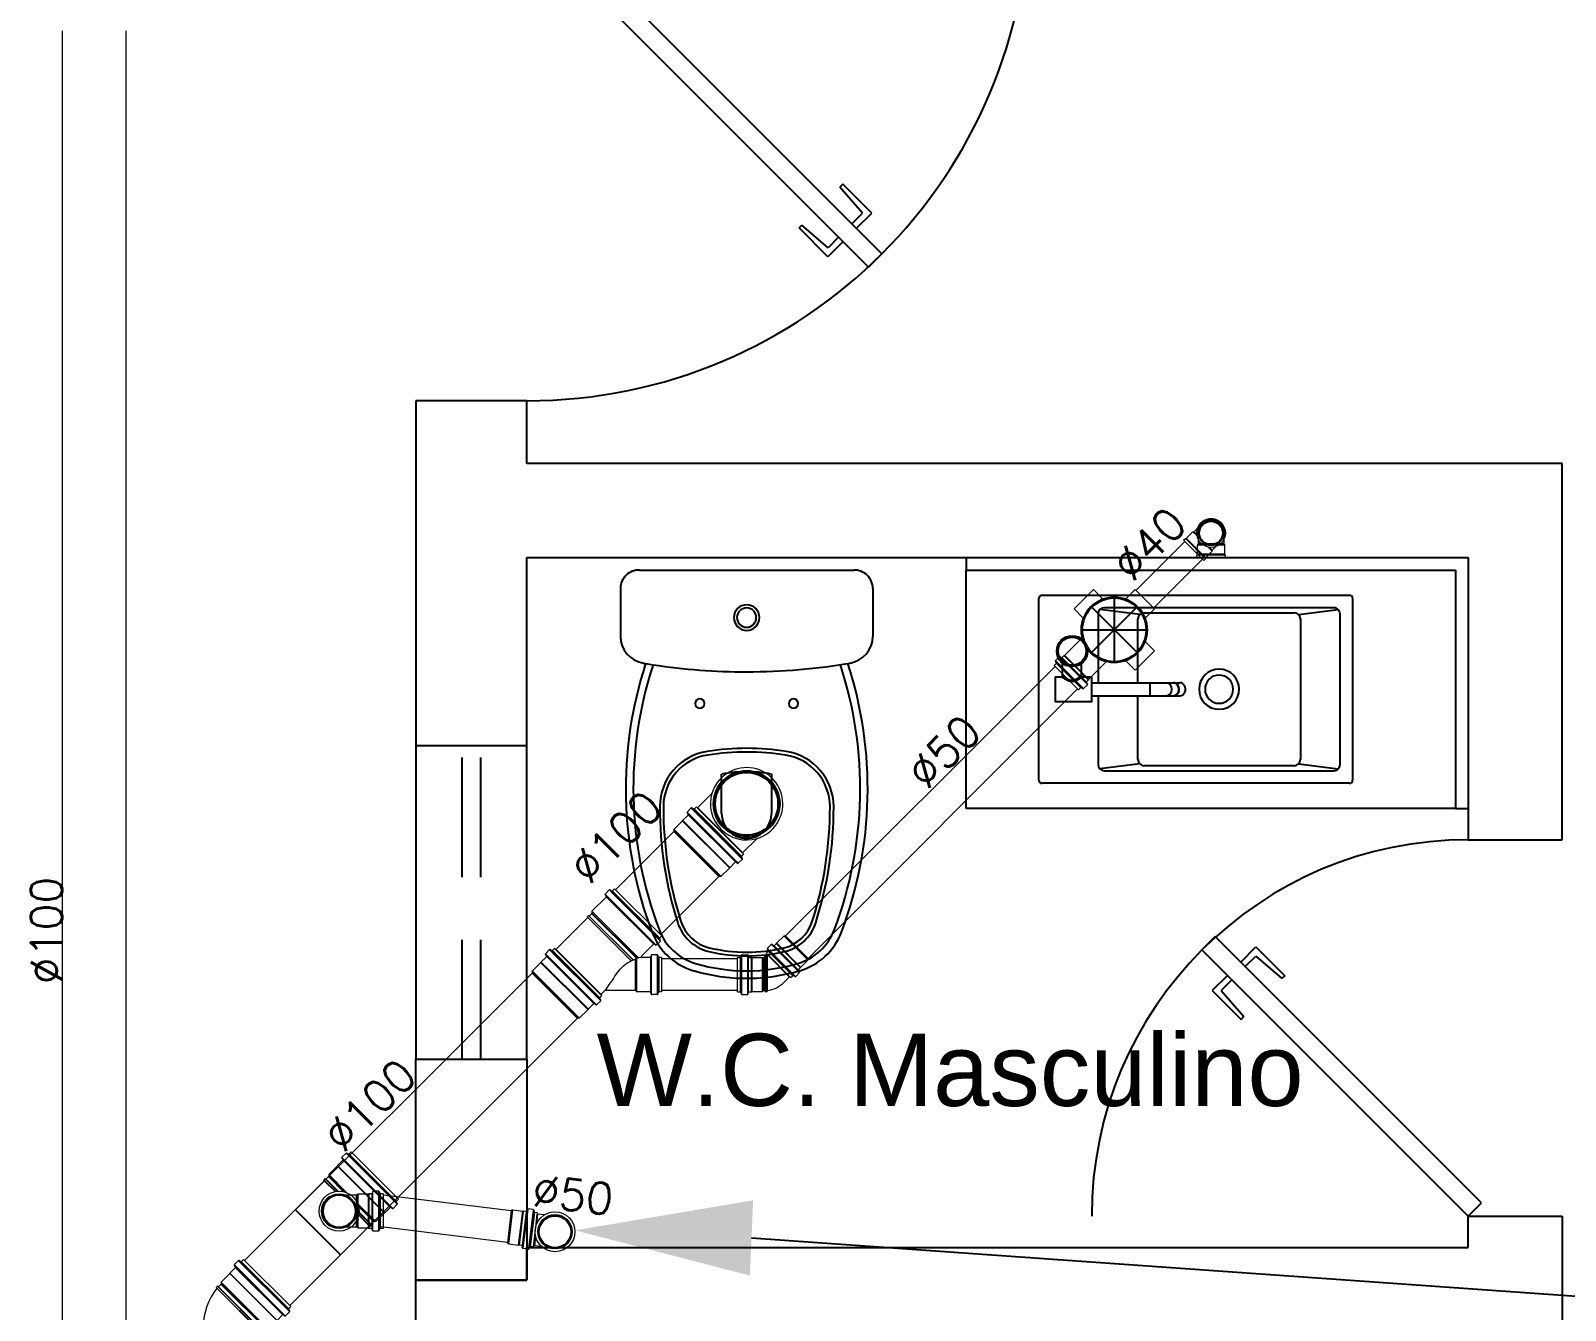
# Model space of a CAD drawing. Header units: millimetres. Extents: x 1573 to 2177, y 1587 to 1932.
# Drawn here: x 1780.19 to 1782.636, y 1899.407 to 1901.447 of the extents above; entities that cross this region are included whole.
import ezdxf
from ezdxf.enums import TextEntityAlignment as Align

# ---------------------------------------------------------------- set-up
doc = ezdxf.new("R2010")
doc.units = ezdxf.units.MM
doc.header["$LTSCALE"] = 0.03
doc.linetypes.add('HIDDEN', pattern=[9.525, 6.35, -3.175])
for name, color, linetype in [('-HIDRO', 8, 'Continuous'), ('A-PEN-C', 4, 'Continuous'), ('Esgoto', 2, 'Continuous'), ('SANITÁRIO', 2, 'Continuous'), ('Texto-Tubos', 7, 'Continuous'), ('Tinterno', 9, 'Continuous')]:
    doc.layers.add(name, color=color, linetype=linetype)
doc.layers.add('TigreCad', color=2, linetype='Continuous', lineweight=13)
doc.styles.add('ARIAL', font='arial.ttf')
doc.styles.add('TCTUBOS-TXT', font='txt.shx')

# ---------------------------------------------------------------- blocks, each defined once
blk = doc.blocks.new('j9n40d')
at = {"layer": 'TigreCad'}
for p, q in [((0, 20.6), (9.8, 20.6)), ((9.8, 20.6), (17.8, 20.6)), ((19, 21.8), (17.8, 20.6)), ((34, 21.8), (19, 21.8)), ((19, -21.8), (19, 21.8)), ((35, 22.8), (34, 21.8)), ((35, 22.8), (35, -22.8)), ((39, 22.8), (35, 22.8)), ((39, 22.8), (39, -22.8)), ((0, -20.6), (9.8, -20.6)), ((9.8, -20.6), (17.8, -20.6)), ((19, -21.8), (17.8, -20.6)), ((34, -21.8), (19, -21.8)), ((35, -22.8), (34, -21.8)), ((39, -22.8), (35, -22.8))]:
    blk.add_line(p, q, dxfattribs=at)
for radius, start, end in [(22.8, 64.6232, 295.3768), (20.6, 90, 270)]:
    blk.add_arc((0, 0), radius, start, end, dxfattribs=at)
at = {"layer": 'Tinterno'}
for p, q in [((17.8, 20.6), (17.8, -20.6)), ((34, 21.8), (34, -21.8))]:
    blk.add_line(p, q, dxfattribs=at)
blk.add_arc((0, 0), 21.8, 70.9009, 289.0991, dxfattribs=at)
blk = doc.blocks.new('j9n40s')
at = {"layer": 'TigreCad'}
for p, q in [((9.8, 20.6), (17.8, 20.6)), ((19, 21.8), (17.8, 20.6)), ((17.8, 20.6), (17.8, 14.3)), ((19, 12.6), (19, 21.8)), ((34, 21.8), (19, 21.8)), ((35, 22.8), (34, 21.8)), ((39, 22.8), (35, 22.8)), ((35, 22.8), (35, -22.8)), ((39, 22.8), (39, -22.8)), ((9.8, -20.6), (17.8, -20.6)), ((17.8, -20.6), (17.8, -14.3)), ((19, -21.8), (17.8, -20.6)), ((19, -12.6), (19, -21.8)), ((34, -21.8), (19, -21.8)), ((35, -22.8), (34, -21.8)), ((39, -22.8), (35, -22.8))]:
    blk.add_line(p, q, dxfattribs=at)
for radius in [22.8, 20]:
    blk.add_circle((0, 0), radius, dxfattribs=at)
at = {"layer": 'Tinterno'}
blk.add_line((34, 21.8), (34, -21.8), dxfattribs=at)
blk.add_circle((0, 0), 18.8, dxfattribs=at)
blk = doc.blocks.new('27120195p')
at = {"layer": 'TigreCad'}
for p, q in [((21.8, 68.8), (-21.8, 68.8)), ((-21.8, 49), (-21.8, 68.8)), ((21.8, 49), (21.8, 68.8)), ((45.3, 27.1), (84.9, 27.1)), ((85.2, 27.3), (84.9, 27.1)), ((89.7, 27.3), (85.2, 27.3)), ((91, 30.9), (90.7, 28.3)), ((100.7, 31.8), (92, 31.8)), ((92, -30.8), (92, 30.8)), ((100.7, 30.8), (100.7, -30.8)), ((101.7, 31.1), (102.5, 28.1)), ((107.8, 27.3), (103.4, 27.3)), ((107.8, -27.4), (107.8, 27.3)), ((-68.8, -21.8), (-68.8, 21.8)), ((-49, 21.8), (-68.8, 21.8)), ((-49, -21.8), (-68.8, -21.8)), ((45.3, -27.2), (84.9, -27.2)), ((85.2, -27.4), (84.9, -27.2)), ((89.7, -27.4), (85.2, -27.4)), ((91, -30.9), (90.7, -28.3)), ((100.7, -31.8), (92, -31.8)), ((101.7, -31.1), (102.5, -28.1)), ((107.8, -27.4), (103.4, -27.4)), ((-21.8, -49), (-21.8, -68.8)), ((21.8, -68.8), (-21.8, -68.8)), ((21.8, -49), (21.8, -68.8))]:
    blk.add_line(p, q, dxfattribs=at)
blk.add_circle((0, 0), 52.8, dxfattribs=at)
for centre, radius, start, end in [((-23.3, 49), 1.5, 295.4103, 0), ((23.3, 49), 1.5, 180, 244.5897), ((89.7, 28.4), 1, 270, 355), ((92, 30.8), 1, 90, 175), ((100.7, 30.8), 1, 15, 90), ((103.4, 28.4), 1, 195, 270), ((-49, 23.3), 1.5, 270, 334.5897), ((-49, -23.3), 1.5, 25.4103, 90), ((-23.3, -49), 1.5, 0, 64.5897), ((23.3, -49), 1.5, 115.4103, 180), ((89.7, -28.4), 1, 5, 90), ((92, -30.8), 1, 185, 270), ((100.7, -30.8), 1, 270, 345), ((103.4, -28.4), 1, 90, 165)]:
    blk.add_arc(centre, radius, start, end, dxfattribs=at)
at = {"layer": 'Tinterno'}
for p, q in [((84.9, 27.1), (84.9, 0)), ((85.2, 27.3), (85.2, 0)), ((90.7, 27.3), (90.7, -27.4)), ((102.7, 27.3), (102.7, -27.4)), ((84.9, -27.2), (84.9, 0)), ((85.2, -27.4), (85.2, 0))]:
    blk.add_line(p, q, dxfattribs=at)
blk.add_circle((0, 0), 50.8, dxfattribs=at)
blk = doc.blocks.new('j4n50p')
at = {"layer": 'TigreCad'}
for p, q in [((3.3, 25.3), (3.4, 26.8)), ((6.3, 26.8), (3.4, 26.8)), ((3.4, 26.8), (3.4, -29.6)), ((6.5, 25.3), (6.3, 26.8)), ((6.3, 26.8), (6.3, -26.7)), ((9.1, 25.3), (6.5, 25.3)), ((10.9, 27.1), (9.1, 25.3)), ((27.7, 27.1), (10.9, 27.1)), ((10.9, 27.1), (10.9, -27.2)), ((27.9, 27.3), (27.7, 27.1)), ((32.5, 27.3), (27.9, 27.3)), ((33.8, 30.9), (33.5, 28.3)), ((34, 30.8), (34, -30.8)), ((43.5, 31.8), (34.8, 31.8)), ((43.5, 30.8), (43.5, -30.8)), ((44.5, 31.1), (45.3, 28.1)), ((50.6, 27.3), (46.2, 27.3)), ((50.6, 27.3), (50.6, -27.4)), ((-23.7, 12.2), (-32.5, 3.4)), ((3.4, -29.6), (3.3, -32.4)), ((6.3, -26.7), (3.4, -29.6)), ((9.1, -26.8), (3.4, -32.5)), ((6.3, -26.7), (6.5, -29.4)), ((10.9, -27.2), (10.5, -26.8)), ((27.7, -27.2), (10.9, -27.2)), ((27.9, -27.4), (27.7, -27.2)), ((32.5, -27.4), (27.9, -27.4)), ((33.8, -30.9), (33.5, -28.3)), ((43.5, -31.8), (34.8, -31.8)), ((44.5, -31.1), (45.3, -28.1)), ((50.6, -27.4), (46.2, -27.4))]:
    blk.add_line(p, q, dxfattribs=at)
for centre, radius, start, end in [((9.5, -21.6), 47.3, 97.6023, 134.5558), ((32.5, 28.3), 1, 270, 355), ((34.8, 30.8), 1, 90, 175), ((43.5, 30.8), 1, 15, 90), ((46.2, 28.3), 1, 195, 270), ((9.8, -27.5), 1, 45, 135), ((32.5, -28.4), 1, 5, 90), ((34.8, -30.8), 1, 185, 270), ((43.5, -30.8), 1, 270, 345), ((46.2, -28.4), 1, 90, 165)]:
    blk.add_arc(centre, radius, start, end, dxfattribs=at)
at = {"layer": 'Tinterno'}
for p, q in [((3.3, 25.3), (3.3, -32.4)), ((6.5, 25.3), (6.5, -29.4)), ((9.1, 25.3), (9.1, -26.8)), ((27.7, 27.1), (27.7, -27.2)), ((27.9, 27.3), (27.9, -27.4)), ((33.5, 27.3), (33.5, -27.4)), ((45.5, 27.3), (45.5, -27.4)), ((3.4, -32.5), (-32.5, 3.4))]:
    blk.add_line(p, q, dxfattribs=at)
blk = doc.blocks.new('j9n100s')
at = {"layer": 'TigreCad'}
for p, q in [((27.3, 50.8), (60, 50.8)), ((27.3, -50.8), (60, -50.8))]:
    blk.add_line(p, q, dxfattribs=at)
blk.add_circle((0, 0), 53.2, dxfattribs=at)
for start, end in [(61.785, 298.215), (298.215, 61.785)]:
    blk.add_arc((0, 0), 57.7, start, end, dxfattribs=at)
at = {"layer": 'Tinterno'}
blk.add_line((60, -50.8), (60, 50.8), dxfattribs=at)
blk.add_circle((0, 0), 51, dxfattribs=at)
blk = doc.blocks.new('26277469p')
at = {"layer": 'TigreCad'}
for p, q in [((78, 50.8), (6, 50.8)), ((78, 50.8), (78.1, 52.3)), ((78, -46.9), (78, 50.8)), ((78.1, -46.9), (78.1, 52.3)), ((81.1, 52.3), (78.1, 52.3)), ((81.1, -47.9), (81.1, 52.3)), ((81.2, 50.8), (81.1, 52.3)), ((81.2, -48), (81.2, 50.8)), ((87.4, 50.8), (81.2, 50.8)), ((89.8, 53.2), (87.4, 50.8)), ((89.8, -51.8), (89.8, 53.2)), ((121.7, 53.2), (89.8, 53.2)), ((122.9, 56.7), (122.7, 54.2)), ((133.3, 57.6), (123.9, 57.6)), ((123.9, 56.6), (123.9, -56.7)), ((133.3, 56.6), (133.3, -56.7)), ((134.3, 56.9), (135.1, 54)), ((140.5, 53.2), (136.1, 53.2)), ((140.5, 53.2), (140.5, -53.3)), ((14.9, -50.8), (6, -50.8)), ((49.6, -85.4), (14.9, -50.8)), ((49.6, -88.3), (87.3, -50.5)), ((106.9, -63.4), (63.4, -106.9)), ((113.6, -70.1), (70.1, -113.6)), ((103.4, -64.8), (93.6, -55)), ((121.7, -53.3), (94.3, -53.3)), ((106.8, -63.1), (104.8, -64.8)), ((114.4, -69.4), (108.2, -63.2)), ((114.5, -70.6), (113, -73.3)), ((122.9, -56.7), (122.7, -54.2)), ((133.3, -57.7), (123.9, -57.7)), ((134.3, -56.9), (135.1, -54)), ((140.5, -53.3), (136.1, -53.3)), ((49.6, -88.3), (49.6, -85.4)), ((64.8, -103.4), (49.6, -88.3)), ((116.2, -77.5), (77.5, -116.2)), ((116.2, -77.5), (113.1, -74.5)), ((63.1, -106.8), (64.8, -104.8)), ((69.4, -114.4), (63.2, -108.2)), ((70.6, -114.5), (73.3, -113)), ((77.5, -116.2), (74.5, -113.1))]:
    blk.add_line(p, q, dxfattribs=at)
blk.add_lwpolyline([(15.8, -51.2, -0.013476), (38.9, -47.1, -0.106485), (67.2, -44.2, -0.09207), (93.5, -53.8, -0.112954)], format="xyb", dxfattribs=at)
for centre, start, end in [((121.7, 54.2), 270, 355), ((123.9, 56.6), 90, 175), ((133.3, 56.6), 15, 90), ((136.1, 54.2), 195, 270), ((14.9, -51.8), 34.2682, 90), ((94.3, -54.3), 90, 225), ((104.1, -64.1), 225, 310), ((107.4, -63.9), 45, 130), ((113.8, -73.8), 150, 225), ((113.6, -70.1), 330, 45), ((121.7, -54.3), 5, 90), ((123.9, -56.7), 185, 270), ((133.3, -56.7), 270, 345), ((136.1, -54.3), 90, 165), ((63.9, -107.4), 140, 225), ((64.1, -104.1), 320, 45), ((70.1, -113.6), 225, 300), ((73.8, -113.8), 45, 120)]:
    blk.add_arc(centre, 1, start, end, dxfattribs=at)
at = {"layer": 'Tinterno'}
for p, q in [((6, 50.8), (6, -50.8)), ((87.4, -50.6), (87.4, 50.8)), ((122.6, 53.2), (122.6, -53.3)), ((135.3, 53.2), (135.3, -53.3)), ((85.3, -49.6), (49.6, -85.4)), ((104.1, -65.4), (65.4, -104.1)), ((112.6, -73.9), (73.9, -112.6))]:
    blk.add_line(p, q, dxfattribs=at)
blk = doc.blocks.new('11031030p')
at = {"layer": 'TigreCad'}
for p, q in [((0, -53.3), (0, 53.2)), ((0, 53.2), (4.4, 53.2)), ((6.2, 56.9), (5.4, 54)), ((7.2, 57.6), (16.6, 57.6)), ((7.2, -56.7), (7.2, 56.6)), ((16.6, -56.7), (16.6, 56.6)), ((17.6, 56.7), (17.8, 54.2)), ((18.8, 53.2), (30.9, 53.2)), ((30.9, 53.2), (31.2, 53)), ((50.9, 53), (31.2, 53)), ((50.9, 53), (53.1, 50.8)), ((53.1, -50.8), (53.1, 50.8)), ((0, -53.3), (4.4, -53.3)), ((6.2, -56.9), (5.4, -54)), ((7.2, -57.7), (16.6, -57.7)), ((17.6, -56.7), (17.8, -54.2)), ((18.8, -53.3), (30.9, -53.3)), ((30.9, -53.3), (31.2, -53)), ((31.2, -53), (50.9, -53)), ((50.9, -53), (53.1, -50.8))]:
    blk.add_line(p, q, dxfattribs=at)
for centre, start, end in [((4.4, 54.2), 270, 345), ((7.2, 56.6), 90, 165), ((16.6, 56.6), 5, 90), ((18.8, 54.2), 185, 270), ((4.4, -54.2), 15, 90), ((7.2, -56.7), 195, 270), ((16.6, -56.7), 270, 355), ((18.8, -54.2), 90, 175)]:
    blk.add_arc(centre, 1, start, end, dxfattribs=at)
at = {"layer": 'Tinterno'}
for p, q in [((5.2, -53.3), (5.2, 53.2)), ((17.9, -53.3), (17.9, 53.2)), ((30.9, 53.2), (30.9, -53.3)), ((31.2, 53), (31.2, -53)), ((50.9, 53), (50.9, -53))]:
    blk.add_line(p, q, dxfattribs=at)
blk = doc.blocks.new('11030602p')
at = {"layer": 'TigreCad'}
for p, q in [((0, 27.3), (4.4, 27.3)), ((0, -27.3), (0, 27.3)), ((6.1, 31.1), (5.3, 28.1)), ((7.1, 31.8), (15.8, 31.8)), ((7.1, -30.8), (7.1, 30.8)), ((15.8, -30.8), (15.8, 30.8)), ((16.8, 30.9), (17.1, 28.3)), ((18.1, 27.3), (22.7, 27.3)), ((22.7, 27.3), (23, 27.1)), ((39.7, 27.1), (23, 27.1)), ((39.7, 27.1), (41.5, 25.3)), ((41.5, -25.4), (41.5, 25.3)), ((0, -27.3), (4.4, -27.3)), ((6.1, -31.1), (5.3, -28.1)), ((7.1, -31.8), (15.8, -31.8)), ((16.8, -30.9), (17.1, -28.3)), ((18.1, -27.3), (22.7, -27.3)), ((22.7, -27.3), (23, -27.1)), ((39.7, -27.1), (23, -27.1)), ((39.7, -27.1), (41.5, -25.4))]:
    blk.add_line(p, q, dxfattribs=at)
for centre, start, end in [((4.4, 28.4), 270, 345), ((7.1, 30.8), 90, 165), ((15.8, 30.8), 5, 90), ((18.1, 28.4), 185, 270), ((4.4, -28.3), 15, 90), ((7.1, -30.8), 195, 270), ((15.8, -30.8), 270, 355), ((18.1, -28.3), 90, 175)]:
    blk.add_arc(centre, 1, start, end, dxfattribs=at)
at = {"layer": 'Tinterno'}
for p, q in [((5.1, -27.3), (5.1, 27.3)), ((17.1, -27.3), (17.1, 27.3)), ((22.7, 27.3), (22.7, -27.3)), ((23, -27.1), (23, 27.1)), ((39.7, 27.1), (39.7, -27.1))]:
    blk.add_line(p, q, dxfattribs=at)
blk = doc.blocks.new('j4n100p')
at = {"layer": 'TigreCad'}
for p, q in [((9.8, 50.8), (9.9, 52.3)), ((9.8, 50.8), (9.8, 0)), ((12.9, 52.3), (9.9, 52.3)), ((9.9, 52.3), (9.9, 0)), ((13, 50.8), (12.9, 52.3)), ((12.9, 52.3), (12.9, 0)), ((19.2, 50.8), (13, 50.8)), ((13, 50.8), (13, 0)), ((21.4, 53), (19.2, 50.8)), ((41.1, 53), (21.4, 53)), ((21.4, 53), (21.4, -53)), ((41.4, 53.2), (41.1, 53)), ((41.1, 53), (41.1, -53)), ((53.5, 53.2), (41.4, 53.2)), ((41.4, 53.2), (41.4, -53.3)), ((54.7, 56.7), (54.5, 54.2)), ((65.1, 57.7), (55.7, 57.7)), ((55.7, 56.7), (55.7, -56.6)), ((65.1, 56.7), (65.1, -56.6)), ((66.1, 56.9), (66.9, 54)), ((72.3, 53.2), (67.9, 53.2)), ((72.3, 53.2), (72.3, -53.3)), ((-48.8, 23.1), (-58.1, 13.7)), ((9.8, -54.2), (9.8, 0)), ((13, -56), (13, 0)), ((19.1, -52.8), (13.7, -58.1)), ((21.4, -53), (21.2, -52.8)), ((41.1, -53), (21.4, -53)), ((41.4, -53.3), (41.1, -53)), ((53.5, -53.3), (41.4, -53.3)), ((54.7, -56.7), (54.5, -54.2)), ((65.1, -57.6), (55.7, -57.6)), ((66.1, -56.9), (66.9, -54)), ((72.3, -53.3), (67.9, -53.3))]:
    blk.add_line(p, q, dxfattribs=at)
for centre, radius, start, end in [((20.1, -45.8), 97.2, 96.0987, 135), ((53.5, 54.2), 1, 270, 355), ((55.7, 56.7), 1, 90, 175), ((65.1, 56.7), 1, 15, 90), ((67.9, 54.2), 1, 195, 270), ((20.1, -53.8), 1.5, 45, 135), ((53.5, -54.2), 1, 5, 90), ((55.7, -56.6), 1, 185, 270), ((65.1, -56.6), 1, 270, 345), ((67.9, -54.2), 1, 90, 165)]:
    blk.add_arc(centre, radius, start, end, dxfattribs=at)
at = {"layer": 'Tinterno'}
for p, q in [((19.2, 50.8), (19.2, -52.7)), ((54.4, 53.2), (54.4, -53.3)), ((67.1, 53.2), (67.1, -53.3)), ((13.7, -58.1), (-58.1, 13.7)), ((9.9, -54.3), (9.9, 0)), ((12.9, -53.3), (12.9, 0))]:
    blk.add_line(p, q, dxfattribs=at)
blk = doc.blocks.new('trn1050s')
at = {"layer": 'TigreCad'}
for p, q in [((-80.4, -53.3), (-80.4, 53.3)), ((-80.4, 53.3), (-76, 53.3)), ((-74.2, 56.9), (-75, 54)), ((-73.2, 57.7), (-63.8, 57.7)), ((-73.2, -56.6), (-73.2, 56.7)), ((-63.8, -56.6), (-63.8, 56.7)), ((-62.8, 56.7), (-62.6, 54.2)), ((-61.6, 53.3), (-49.5, 53.3)), ((-49.5, -53.3), (-49.5, 53.3)), ((-49.5, 53.3), (-49.2, 53)), ((-49.2, 53), (-29.5, 53)), ((-29.5, 53), (-29.5, 11.9)), ((-29.5, 53), (-27.3, 50.8)), ((-27.3, 50.8), (-21.1, 50.8)), ((-21.1, 50.8), (-21, 52.3)), ((-21, 52.3), (-21, 23.9)), ((-21, 52.3), (-18, 52.3)), ((-18, 52.3), (-18, 26.2)), ((-17.9, 50.8), (-18, 52.3)), ((-17.9, 50.8), (47.6, 50.8)), ((-29.5, -53), (-29.5, -11.9)), ((-21, -52.3), (-21, -23.9)), ((-18, -52.3), (-18, -26.2)), ((-80.4, -53.3), (-76, -53.3)), ((-74.2, -56.9), (-75, -54)), ((-73.2, -57.6), (-63.8, -57.6)), ((-62.8, -56.7), (-62.6, -54.2)), ((-61.6, -53.3), (-49.5, -53.3)), ((-49.5, -53.3), (-49.2, -53)), ((-49.2, -53), (-29.5, -53)), ((-29.5, -53), (-27.3, -50.8)), ((-27.3, -50.8), (-21.1, -50.8)), ((-21.1, -50.8), (-21, -52.3)), ((-21, -52.3), (-18, -52.3)), ((-17.9, -50.8), (-18, -52.3)), ((-17.9, -50.8), (47.6, -50.8))]:
    blk.add_line(p, q, dxfattribs=at)
for radius in [31.8, 25.6]:
    blk.add_circle((0, 0), radius, dxfattribs=at)
for centre, start, end in [((-76, 54.2), 270, 345), ((-73.2, 56.7), 90, 165), ((-63.8, 56.7), 5, 90), ((-61.6, 54.2), 185, 270), ((-76, -54.2), 15, 90), ((-73.2, -56.6), 195, 270), ((-63.8, -56.6), 270, 355), ((-61.6, -54.2), 90, 175)]:
    blk.add_arc(centre, 1, start, end, dxfattribs=at)
at = {"layer": 'Tinterno'}
for p, q in [((-75.2, -53.3), (-75.2, 53.3)), ((-62.5, -53.3), (-62.5, 53.3)), ((-49.2, -53), (-49.2, 53)), ((-27.3, 50.8), (-27.3, 16.3)), ((-21.1, 50.8), (-21.1, 23.8)), ((-17.9, 50.8), (-17.9, 26.3)), ((47.6, -50.8), (47.6, 50.8)), ((-27.3, -50.8), (-27.3, -16.3)), ((-21.1, -50.8), (-21.1, -23.8)), ((-17.9, -50.8), (-17.9, -26.3))]:
    blk.add_line(p, q, dxfattribs=at)
blk.add_circle((0, 0), 27.3, dxfattribs=at)
blk = doc.blocks.new('j9n50s')
at = {"layer": 'TigreCad'}
for p, q in [((19.2, 25.4), (30.3, 25.4)), ((19.2, -25.4), (30.3, -25.4))]:
    blk.add_line(p, q, dxfattribs=at)
for radius in [31.8, 27.4]:
    blk.add_circle((0, 0), radius, dxfattribs=at)
at = {"layer": 'Tinterno'}
for p, q in [((30.3, 25.4), (30.3, 9.7)), ((30.3, -9.7), (30.3, -25.4))]:
    blk.add_line(p, q, dxfattribs=at)
blk.add_circle((0, 0), 25.6, dxfattribs=at)
blk = doc.blocks.new('j9n50d')
at = {"layer": 'TigreCad'}
for p, q in [((28.5, 25.4), (0, 25.4)), ((30.3, 27.2), (28.5, 25.4)), ((30.3, -27.1), (30.3, 27.2)), ((47.1, 27.2), (30.3, 27.2)), ((47.3, 27.4), (47.1, 27.2)), ((47.1, -27.1), (47.1, 27.2)), ((51.9, 27.4), (47.3, 27.4)), ((53.2, 30.9), (52.9, 28.3)), ((53.4, 30.8), (53.4, -30.8)), ((62.9, 31.8), (54.2, 31.8)), ((62.9, 30.8), (62.9, -30.8)), ((63.9, 31.1), (64.7, 28.1)), ((70, 27.4), (65.6, 27.4)), ((70, 27.4), (70, -27.4)), ((28.5, -25.3), (0, -25.3)), ((30.3, -27.1), (28.5, -25.3)), ((47.1, -27.1), (30.3, -27.1)), ((47.3, -27.4), (47.1, -27.1)), ((51.9, -27.4), (47.3, -27.4)), ((53.2, -30.9), (52.9, -28.3)), ((62.9, -31.8), (54.2, -31.8)), ((63.9, -31.1), (64.7, -28.1)), ((70, -27.4), (65.6, -27.4))]:
    blk.add_line(p, q, dxfattribs=at)
for centre, radius, start, end in [((0, 0), 25.4, 90, 270), ((51.9, 28.4), 1, 270, 355), ((54.2, 30.8), 1, 90, 175), ((62.9, 30.8), 1, 15, 90), ((65.6, 28.4), 1, 195, 270), ((51.9, -28.4), 1, 5, 90), ((54.2, -30.8), 1, 185, 270), ((62.9, -30.8), 1, 270, 345), ((65.6, -28.4), 1, 90, 165)]:
    blk.add_arc(centre, radius, start, end, dxfattribs=at)
at = {"layer": 'Tinterno'}
for p, q in [((28.5, -25.3), (28.5, 25.4)), ((47.3, -27.4), (47.3, 27.4)), ((52.9, 27.4), (52.9, -27.4)), ((64.9, 27.4), (64.9, -27.4))]:
    blk.add_line(p, q, dxfattribs=at)

msp = doc.modelspace()

# ---------------------------------------------------------------- linework, layer by layer
at = {"layer": '-HIDRO'}
for p, q in [((1780.9599, 1901.6361), (1781.5256, 1901.0704)), ((1781.5468, 1901.0916), (1780.9811, 1901.6573)), ((1781.4845, 1901.2025), (1781.4798, 1901.1979)), ((1781.5159, 1901.1561), (1781.4798, 1901.1979)), ((1781.5305, 1901.1565), (1781.4845, 1901.2025)), ((1781.4991, 1901.1393), (1781.5159, 1901.1561)), ((1781.5062, 1901.1323), (1781.5305, 1901.1565)), ((1781.4147, 1901.1328), (1781.4193, 1901.1374)), ((1781.4607, 1901.0868), (1781.4147, 1901.1328)), ((1781.4611, 1901.1013), (1781.4193, 1901.1374)), ((1781.485, 1901.111), (1781.4607, 1901.0868)), ((1781.4779, 1901.1181), (1781.4611, 1901.1013)), ((1781.5256, 1901.0704), (1781.5468, 1901.0916)), ((1780.9811, 1900.8573), (1780.8041, 1900.8573)), ((1780.8041, 1900.8573), (1780.8041, 1900.3073)), ((1780.9811, 1900.7573), (1780.9811, 1900.8573)), ((1782.6312, 1900.7573), (1780.9811, 1900.7573)), ((1782.6312, 1900.1573), (1782.6312, 1900.7573)), ((1780.9811, 1900.6073), (1782.4812, 1900.6073)), ((1780.9811, 1900.3073), (1780.9811, 1900.6073)), ((1781.6811, 1900.6073), (1781.6811, 1900.5873)), ((1781.6811, 1900.5873), (1782.4612, 1900.5873)), ((1782.4612, 1900.5873), (1782.4612, 1900.2073)), ((1782.4812, 1900.6073), (1782.4812, 1900.1573)), ((1781.1301, 1900.5582), (1781.1301, 1900.4814)), ((1781.5324, 1900.5582), (1781.5324, 1900.4814)), ((1781.7971, 1900.2523), (1781.7971, 1900.5423)), ((1781.8021, 1900.5473), (1782.2921, 1900.5473)), ((1782.2971, 1900.5423), (1782.2971, 1900.2523)), ((1781.8914, 1900.5173), (1781.8914, 1900.4076)), ((1781.9577, 1900.5164), (1781.8943, 1900.5244)), ((1782.2671, 1900.5273), (1781.9014, 1900.5273)), ((1781.9648, 1900.5193), (1782.2038, 1900.5193)), ((1782.2108, 1900.5164), (1782.2742, 1900.5244)), ((1782.2771, 1900.2773), (1782.2771, 1900.5173)), ((1781.9171, 1900.492), (1781.9171, 1900.492)), ((1781.9548, 1900.4076), (1781.9548, 1900.5093)), ((1782.2138, 1900.5093), (1782.2138, 1900.2853)), ((1781.8346, 1900.4196), (1781.8346, 1900.4389)), ((1781.8647, 1900.4189), (1781.8647, 1900.4382)), ((1781.8914, 1900.387), (1781.8914, 1900.2773)), ((1781.9548, 1900.2853), (1781.9548, 1900.387)), ((1780.8041, 1900.3073), (1780.8041, 1899.8073)), ((1780.8041, 1900.3073), (1780.9811, 1900.3073)), ((1780.9811, 1899.8073), (1780.9811, 1900.3073)), ((1781.9577, 1900.2782), (1781.8943, 1900.2702)), ((1781.9014, 1900.2673), (1782.2671, 1900.2673)), ((1782.0843, 1900.2753), (1781.9648, 1900.2753)), ((1782.2038, 1900.2753), (1782.0843, 1900.2753)), ((1782.2108, 1900.2782), (1782.2742, 1900.2702)), ((1781.2914, 1900.1991), (1781.2914, 1900.2617)), ((1781.3709, 1900.2617), (1781.3709, 1900.1991)), ((1782.2921, 1900.2473), (1781.8021, 1900.2473)), ((1782.4612, 1900.2073), (1782.4812, 1900.2073)), ((1782.4812, 1900.1573), (1782.6312, 1900.1573)), ((1782.0781, 1900.0028), (1782.0569, 1899.9816)), ((1782.5024, 1899.5785), (1782.0781, 1900.0028)), ((1782.0569, 1899.9816), (1782.4812, 1899.5573)), ((1782.1187, 1899.9622), (1782.143, 1899.9864)), ((1782.143, 1899.9864), (1782.189, 1899.9404)), ((1782.1258, 1899.9551), (1782.1426, 1899.9719)), ((1782.1426, 1899.9719), (1782.1843, 1899.9358)), ((1782.0975, 1899.9409), (1782.0732, 1899.9167)), ((1782.1046, 1899.9339), (1782.0877, 1899.9171)), ((1782.189, 1899.9404), (1782.1843, 1899.9358)), ((1782.0732, 1899.9167), (1782.1192, 1899.8707)), ((1782.0877, 1899.9171), (1782.1238, 1899.8753)), ((1782.1192, 1899.8707), (1782.1238, 1899.8753)), ((1780.8041, 1899.8073), (1780.9811, 1899.8073)), ((1780.8041, 1899.4553), (1780.8041, 1899.8073)), ((1780.9811, 1899.8073), (1780.9811, 1899.4553)), ((1782.4812, 1899.5573), (1782.5024, 1899.5785)), ((1782.4812, 1899.5073), (1782.4812, 1899.5573)), ((1782.4812, 1899.5573), (1782.6312, 1899.5573)), ((1782.6312, 1899.5573), (1782.6312, 1899.2573)), ((1780.9811, 1899.4553), (1780.9811, 1899.5073)), ((1780.9811, 1899.5073), (1782.4812, 1899.5073)), ((1780.8041, 1898.7692), (1780.8041, 1899.4553)), ((1780.8041, 1899.4553), (1780.9811, 1899.4553)), ((1780.9811, 1899.4553), (1780.8041, 1899.4553))]:
    msp.add_line(p, q, dxfattribs=at)
at = {"layer": '-HIDRO', "ltscale": 0.001155}
msp.add_line((1781.1603, 1900.5873), (1781.5019, 1900.5873), dxfattribs=at)
at = {"layer": '-HIDRO', "linetype": 'Continuous'}
for p, q in [((1781.6811, 1900.2073), (1781.6811, 1900.5873)), ((1782.4612, 1900.2073), (1781.6811, 1900.2073))]:
    msp.add_line(p, q, dxfattribs=at)
at = {"layer": '-HIDRO', "linetype": 'HIDDEN'}
for p, q in [((1780.8776, 1899.8073), (1780.8776, 1900.3073)), ((1780.9076, 1899.8073), (1780.9076, 1900.3073))]:
    msp.add_line(p, q, dxfattribs=at)
at = {"layer": '-HIDRO'}
msp.add_lwpolyline([(1781.8663, 1900.4173), (1781.8807, 1900.4173), (1781.8807, 1900.3773), (1781.8235, 1900.3773), (1781.8235, 1900.4173), (1781.833, 1900.4173), (1781.8341, 1900.4165), (1781.8351, 1900.4158), (1781.836, 1900.4152), (1781.8371, 1900.4146), (1781.8379, 1900.4141), (1781.8387, 1900.4136), (1781.8395, 1900.4131), (1781.84, 1900.4129), (1781.8404, 1900.4127), (1781.8409, 1900.4124), (1781.8414, 1900.4122), (1781.8419, 1900.412), (1781.8424, 1900.4117), (1781.8429, 1900.4115), (1781.8434, 1900.4113), (1781.8439, 1900.4111), (1781.8445, 1900.4109), (1781.845, 1900.4108), (1781.8456, 1900.4106), (1781.8462, 1900.4105), (1781.8467, 1900.4103), (1781.8473, 1900.4102), (1781.8479, 1900.4102), (1781.8485, 1900.4101), (1781.8491, 1900.4101), (1781.8497, 1900.4101), (1781.8504, 1900.4101), (1781.851, 1900.4101), (1781.8516, 1900.4102), (1781.8522, 1900.4103), (1781.8527, 1900.4104), (1781.8533, 1900.4105), (1781.8539, 1900.4106), (1781.8545, 1900.4108), (1781.855, 1900.411), (1781.8555, 1900.4112), (1781.8561, 1900.4114), (1781.8566, 1900.4116), (1781.8571, 1900.4118), (1781.8576, 1900.412), (1781.8581, 1900.4123), (1781.8586, 1900.4125), (1781.859, 1900.4127), (1781.8595, 1900.413), (1781.8603, 1900.4135), (1781.8612, 1900.4139), (1781.862, 1900.4144), (1781.8627, 1900.4149), (1781.8637, 1900.4155), (1781.8643, 1900.4159, 0.006646)], format="xyb", close=True, dxfattribs=at)
for points in [[(1781.833, 1900.4173, 0.414213), (1781.8346, 1900.4189)], [(1781.8647, 1900.4189, -0.006968), (1781.8629, 1900.4174), (1781.8626, 1900.4172), (1781.8617, 1900.4165), (1781.8611, 1900.416), (1781.8604, 1900.4155), (1781.8597, 1900.415), (1781.8589, 1900.4145), (1781.8585, 1900.4142), (1781.8581, 1900.414), (1781.8577, 1900.4137), (1781.8573, 1900.4135), (1781.8568, 1900.4132), (1781.8564, 1900.413), (1781.8559, 1900.4127), (1781.8555, 1900.4125), (1781.855, 1900.4123), (1781.8545, 1900.4121), (1781.854, 1900.4119), (1781.8535, 1900.4117), (1781.853, 1900.4116), (1781.8524, 1900.4114), (1781.8522, 1900.4114), (1781.8519, 1900.4113), (1781.8516, 1900.4113), (1781.8514, 1900.4112), (1781.8511, 1900.4112), (1781.8508, 1900.4111), (1781.8506, 1900.4111), (1781.8503, 1900.4111), (1781.85, 1900.4111), (1781.8497, 1900.4111), (1781.8495, 1900.4111), (1781.8492, 1900.4111), (1781.8489, 1900.4111), (1781.8486, 1900.4111), (1781.8484, 1900.4111), (1781.8481, 1900.4112), (1781.8478, 1900.4112), (1781.8476, 1900.4113), (1781.8473, 1900.4113), (1781.847, 1900.4114), (1781.8465, 1900.4115), (1781.846, 1900.4117), (1781.8455, 1900.4118), (1781.845, 1900.412), (1781.8445, 1900.4122), (1781.844, 1900.4124), (1781.8435, 1900.4127), (1781.8431, 1900.4129), (1781.8426, 1900.4131), (1781.8422, 1900.4134), (1781.8417, 1900.4136), (1781.8413, 1900.4139), (1781.8409, 1900.4141), (1781.8405, 1900.4144), (1781.8401, 1900.4147), (1781.8393, 1900.4152), (1781.8386, 1900.4157), (1781.838, 1900.4162), (1781.8373, 1900.4167), (1781.8365, 1900.4173), (1781.8356, 1900.4181), (1781.8346, 1900.4189), (1781.8346, 1900.4196)], [(1781.8647, 1900.4189, 0.414213), (1781.8663, 1900.4173)]]:
    msp.add_lwpolyline(points, format="xyb", dxfattribs=at)
for points in [[(1781.8807, 1900.4076), (1781.9737, 1900.4076)], [(1781.9737, 1900.4076), (1782.0113, 1900.4076)], [(1781.9737, 1900.4076), (1781.9737, 1900.387)], [(1782.0119, 1900.4076), (1782.0217, 1900.4076)], [(1781.8807, 1900.387), (1781.9737, 1900.387)], [(1781.9737, 1900.387), (1782.0113, 1900.387)], [(1782.0119, 1900.387), (1782.0217, 1900.387)]]:
    msp.add_lwpolyline(points, dxfattribs=at)
for radius in [0.0246, 0.0233, 0.0223]:
    msp.add_circle((1781.8501, 1900.458), radius, dxfattribs=at)
for centre, radius, start, end in [((1780.9811, 1901.6573), 0.8, 270, 0), ((1781.1596, 1900.5578), 0.0295, 88.1732, 179.3223), ((1781.5029, 1900.5578), 0.0295, 0.6777, 91.8268), ((1781.8021, 1900.5423), 0.005, 90, 180), ((1782.2921, 1900.5423), 0.005, 360, 90), ((1781.3312, 1900.5115), 0.0204, 90, 270), ((1781.3312, 1900.5115), 0.0154, 90, 270), ((1781.3312, 1900.5115), 0.0204, 270, 90), ((1781.3312, 1900.5115), 0.0154, 270, 90), ((1781.9014, 1900.5173), 0.01, 90, 180), ((1781.9648, 1900.5093), 0.01, 90, 180), ((1782.2038, 1900.5093), 0.01, 360, 90), ((1782.2671, 1900.5173), 0.01, 44.999, 90), ((1782.2671, 1900.5173), 0.01, 360, 44.999), ((1781.1736, 1900.4818), 0.0435, 180.507, 260.9856), ((1781.4889, 1900.4818), 0.0435, 279.0144, 359.493), ((1781.7846, 1900.2387), 0.646, 162.0021, 200.7354), ((1781.3313, 1901.4135), 0.9885, 260.4176, 260.6181), ((1781.3312, 1901.4136), 0.9885, 260.6253, 261.3253), ((1781.3312, 1901.4136), 0.9885, 269.9988, 279.7895), ((1780.8782, 1900.2387), 0.646, 339.2646, 18.0023), ((1781.7846, 1900.2387), 0.634, 161.8318, 200.7353), ((1781.3312, 1901.4136), 0.9885, 261.3253, 270.0012), ((1780.8782, 1900.2387), 0.634, 339.2646, 18.1722), ((1782.0843, 1900.3973), 0.032, 0, 180), ((1782.0843, 1900.3973), 0.0225, 0, 180), ((1782.0843, 1900.3973), 0.032, 180, 0), ((1782.0843, 1900.3973), 0.0225, 180, 0), ((1781.2566, 1900.3745), 0.00745, 90, 270), ((1781.2566, 1900.3745), 0.00745, 270, 90), ((1781.4057, 1900.3745), 0.00745, 90, 270), ((1781.4057, 1900.3745), 0.00745, 270, 90), ((1781.2822, 1900.2098), 0.0894, 99.0131, 179.8479), ((1781.2821, 1900.2099), 0.0835, 98.8583, 179.6931), ((1781.3314, 1899.8996), 0.4035, 90, 99.0131), ((1781.3314, 1899.8996), 0.3975, 90, 99.0131), ((1781.3314, 1899.8996), 0.4035, 80.9869, 90), ((1781.3314, 1899.8996), 0.3975, 80.9869, 90), ((1781.3806, 1900.2098), 0.0835, 0.1518, 80.9866), ((1781.3806, 1900.2098), 0.0894, 0.1519, 80.9867), ((1781.3312, 1900.067), 0.1988, 90, 101.537), ((1781.3312, 1900.067), 0.1988, 78.463, 90), ((1781.9014, 1900.2773), 0.01, 180, 270), ((1781.9648, 1900.2853), 0.01, 180, 270), ((1782.2038, 1900.2853), 0.01, 270, 360), ((1782.2671, 1900.2773), 0.01, 270, 315.001), ((1782.2671, 1900.2773), 0.01, 315.001, 359.9999), ((1781.8021, 1900.2523), 0.005, 180, 270), ((1782.2921, 1900.2523), 0.005, 270, 360), ((1781.795, 1900.2084), 0.6022, 179.8479, 197.7284), ((1781.7949, 1900.2071), 0.5963, 179.693, 197.5735), ((1781.3312, 1900.1991), 0.0398, 180, 270), ((1781.3312, 1900.1991), 0.0398, 270, 360), ((1780.8678, 1900.2084), 0.5963, 342.2716, 0.152), ((1780.8678, 1900.2084), 0.6022, 342.2715, 0.1519), ((1782.4812, 1899.5573), 0.6, 90, 180), ((1781.2867, 1900.0459), 0.0686, 197.7286, 256.7943), ((1781.2861, 1900.046), 0.0626, 197.5737, 256.4774), ((1781.3761, 1900.0459), 0.0626, 283.2059, 342.2716), ((1781.3761, 1900.0459), 0.0686, 283.2062, 342.2719), ((1781.2752, 1900.0458), 0.1014, 200.7354, 253.5894), ((1781.2752, 1900.0458), 0.0894, 200.7357, 253.5898), ((1781.3875, 1900.0458), 0.0894, 286.4105, 339.2646), ((1781.3875, 1900.0458), 0.1014, 286.4105, 339.2646), ((1781.3314, 1900.2365), 0.2644, 256.7942, 270.0001), ((1781.3314, 1900.2365), 0.2584, 256.5998, 269.9998), ((1781.3314, 1900.2365), 0.2584, 269.9999, 283.2059), ((1781.3314, 1900.2365), 0.2644, 270, 283.2059), ((1781.3314, 1900.2365), 0.3001, 253.5895, 270), ((1781.3314, 1900.2365), 0.2882, 253.5895, 270), ((1781.3314, 1900.2365), 0.2882, 270, 286.4105), ((1781.3314, 1900.2365), 0.3001, 270, 286.4105)]:
    msp.add_arc(centre, radius, start, end, dxfattribs=at)
for centre, major_axis, start_param, end_param in [((1782, 1900.3973), (0, 0.0103), 3.141593, 6.283185), ((1782.0113, 1900.3973), (0, 0.0103), 3.141593, 6.283185), ((1782.0119, 1900.3973), (0, -0.0103), 3.141482, 3.144722), ((1782.0119, 1900.3973), (0, -0.0103), 2.188103, 3.141482), ((1782.0119, 1900.3973), (0, -0.0103), 6.283074, 8.471289), ((1782.0119, 1900.3973), (0, -0.00971), 0.961662, 2.178992), ((1782.0217, 1900.3973), (0, -0.0103), 2.188103, 3.141482), ((1782.0217, 1900.3973), (0, -0.0103), 6.283074, 8.471289), ((1782.0119, 1900.3973), (0, -0.0103), 6.280062, 6.283074)]:
    msp.add_ellipse(centre, major_axis=major_axis, ratio=0.866025, start_param=start_param, end_param=end_param, dxfattribs=at)
at = {"layer": 'A-PEN-C'}
msp.add_line((1781.339, 1899.5224), (1782.7381, 1899.4234), dxfattribs=at)
msp.add_solid([(1781.0576, 1899.5345), (1781.3416, 1899.5824), (1781.3364, 1899.4624)], dxfattribs=at)
at = {"layer": 'Esgoto', "ltscale": 100}
for p, q in [((1781.9171, 1900.542), (1781.9171, 1900.442)), ((1781.9525, 1900.5274), (1781.8818, 1900.4567)), ((1781.8818, 1900.5274), (1781.9525, 1900.4567)), ((1781.8671, 1900.492), (1781.9671, 1900.492))]:
    msp.add_line(p, q, dxfattribs=at)
at = {"layer": 'SANITÁRIO', "ltscale": 100}
msp.add_circle((1781.3312, 1900.2146), 0.05, dxfattribs=at)
at = {"layer": 'TigreCad', "ltscale": 100}
for p, q in [((1780.2402, 1901.4473), (1780.2402, 1898.2566)), ((1780.3418, 1901.4473), (1780.3418, 1898.2566)), ((1782.0297, 1900.6329), (1781.9516, 1900.5548)), ((1782.058, 1900.6046), (1781.9799, 1900.5265)), ((1781.3933, 1900.004), (1781.823, 1900.4337)), ((1781.4291, 1899.9682), (1781.8588, 1900.3979)), ((1781.2153, 1900.1705), (1781.1222, 1900.0775)), ((1781.2871, 1900.0987), (1781.194, 1900.0056)), ((1781.3167, 1899.9675), (1781.1958, 1899.9675)), ((1780.9895, 1899.9448), (1780.5312, 1899.4864)), ((1781.3167, 1899.9168), (1781.1958, 1899.9168)), ((1781.0614, 1899.8729), (1780.603, 1899.4146)), ((1780.9561, 1899.5654), (1780.7517, 1899.5907)), ((1780.9499, 1899.5151), (1780.7486, 1899.54))]:
    msp.add_line(p, q, dxfattribs=at)

# ---------------------------------------------------------------- block references
at = {"layer": 'TigreCad', "ltscale": 100, "yscale": 0.001000117618695, "zscale": 0.001000117618695}
for name, p, xscale, rotation in [('j9n40s', (1782.0714, 1900.6463), 0.001000117618695001, 225), ('j9n40d', (1782.0714, 1900.6463), 0.001000117618695, 270), ('27120195p', (1781.9171, 1900.492), 0.001000117618695, 224.999999999813), ('j9n100s', (1781.3312, 1900.2146), 0.001000117618695, 224.9999999999117), ('11031030p', (1781.2888, 1900.1722), 0.001000117618695, 224.9999999999501), ('26277469p', (1781.0588, 1899.9422), 0.001000117618695, 44.99999999999999), ('11030602p', (1781.3819, 1899.9567), 0.001000117618695, 44.99999999992905), ('11031030p', (1781.063, 1899.9464), 0.001000117618695001, 225), ('j4n50p', (1781.3673, 1899.9422), 0.001000117618695, 180), ('trn1050s', (1780.6817, 1899.5651), 0.001000117618695, 224.9999999998468), ('11030602p', (1780.9942, 1899.5352), 0.001000117618695, 172.9622759258115), ('j9n50s', (1781.0258, 1899.5322), 0.001000117618695, 174.6122587663749), ('j4n100p', (1780.516, 1899.3994), 0.001000117618695, 44.99999999991152)]:
    msp.add_blockref(name, p, dxfattribs=dict(at, xscale=xscale, rotation=rotation))
at = {"layer": 'TigreCad', "ltscale": 100, "xscale": 0.001000117618695, "yscale": 0.001000117618695, "zscale": 0.001000117618695}
msp.add_blockref('j9n50d', (1780.6817, 1899.5651), dxfattribs=at)

# ---------------------------------------------------------------- texts
at = {"style": 'ARIAL'}
msp.add_text('W.C. Masculino', height=0.115204, dxfattribs=at).set_placement((1781.6556, 1899.7904), align=Align.MIDDLE_CENTER)
at = {"layer": 'Texto-Tubos', "ltscale": 100, "style": 'TCTUBOS-TXT'}
for s, rotation, p in [('%%C40', 45, (1781.9907, 1900.6112)), ('%%C50', 45, (1781.6634, 1900.28)), ('%%C100', 45, (1781.1406, 1900.1439)), ('%%C100', 90, (1780.2402, 1900.0126)), ('%%C100', 45, (1780.7483, 1899.7162)), ('%%C50', 352.9623, (1781.0513, 1899.5662))]:
    msp.add_text(s, height=0.05001, rotation=rotation, dxfattribs=at).set_placement(p, align=Align.CENTER)

doc.saveas('drawing.dxf')
